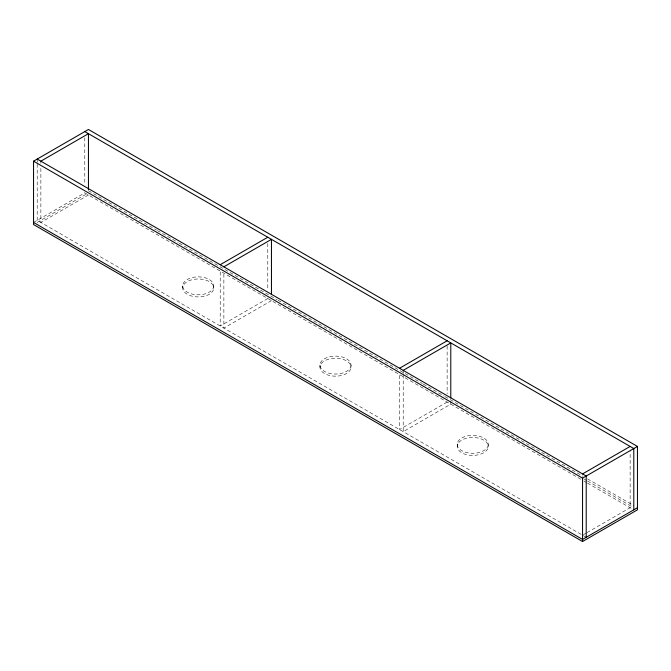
<?xml version="1.0" encoding="UTF-8"?>
<svg xmlns="http://www.w3.org/2000/svg" width="671" height="671" viewBox="0 0 671 671"><rect width="100%" height="100%" fill="white"/><g stroke="black" fill="none" stroke-linecap="round" stroke-linejoin="round"><path stroke-width="0.5" stroke-dasharray="3.35 2.52" d="M33.55 222.453L84.848 192.829M37.148 222.487L86.651 193.911M88.446 194.984L40.872 222.453L40.872 167.406M267.788 298.52L220.214 325.989L220.214 270.941M271.453 300.633L223.871 328.102L223.871 273.055M447.129 402.063L399.547 429.532L399.547 374.485M583.451 534.67L586.144 533.11M587.041 532.598L630.128 507.721L630.128 451.633M88.446 190.757L156.511 230.044M157.417 230.572L178.285 242.617M179.191 243.145L277.198 299.727M278.104 300.247L422.386 383.552M423.292 384.072L444.168 396.125M445.074 396.645L583.007 476.284M587.544 478.901L633.818 505.624M583.913 478.918L586.63 480.495M587.544 481.015L632.007 506.689M84.789 192.871L582.973 480.495M583.879 481.015L586.605 482.583M587.511 483.112L632.325 508.987M586.211 537.303L37.207 220.34L37.207 163.212M488.253 444.806A15.525 8.966 0 0 1 464.273 451.835A15.525 8.966 0 0 1 465.716 436.335A15.525 8.966 0 0 1 488.253 444.806L488.253 446.92A15.525 8.966 0 0 1 464.273 453.948A15.525 8.966 0 0 1 465.716 438.448A15.525 8.966 0 0 1 488.253 446.92M457.245 443.841L457.245 445.955M450.786 401.057L450.786 404.177L403.212 431.646L403.212 374.519M447.129 345.976L447.129 393.751M403.212 370.367L403.212 373.479M351.025 365.083A15.525 8.966 0 0 1 327.733 372.85A15.525 8.966 0 0 1 327.733 357.316A15.525 8.966 0 0 1 351.025 365.083L351.025 367.196A15.525 8.966 0 0 1 327.733 374.963A15.525 8.966 0 0 1 327.733 359.43A15.525 8.966 0 0 1 351.025 367.196M319.975 365.083L319.975 367.196M267.788 243.472L267.788 290.216M213.781 285.846A15.525 8.966 0 0 1 190.489 293.604A15.525 8.966 0 0 1 190.489 278.079A15.525 8.966 0 0 1 213.781 285.846L213.781 287.96A15.525 8.966 0 0 1 190.489 295.718A15.525 8.966 0 0 1 190.489 280.193A15.525 8.966 0 0 1 213.781 287.96M182.722 285.846L182.722 287.96M84.789 137.815L84.789 184.559M40.872 161.174L40.872 163.246M37.207 159.061L37.207 162.172"/><path stroke-width="1.01" d="M33.55 161.174L88.446 129.478L637.45 446.433L637.45 509.826L582.554 541.522L33.55 224.567L33.55 161.174L582.554 478.129L637.45 446.433M40.872 161.174L88.446 133.697L88.446 189.784M220.214 264.709L267.788 237.24M223.871 266.823L271.453 239.354L271.453 294.401M399.547 368.253L447.129 340.784M403.212 370.367L450.786 342.898L450.786 397.945M582.554 473.911L630.128 446.433M637.45 507.721L582.554 539.417L33.55 222.453M84.789 131.583L633.793 448.547L633.793 509.826M37.207 159.061L586.211 476.016L586.211 537.303M582.554 478.129L582.554 541.522"/></g></svg>
